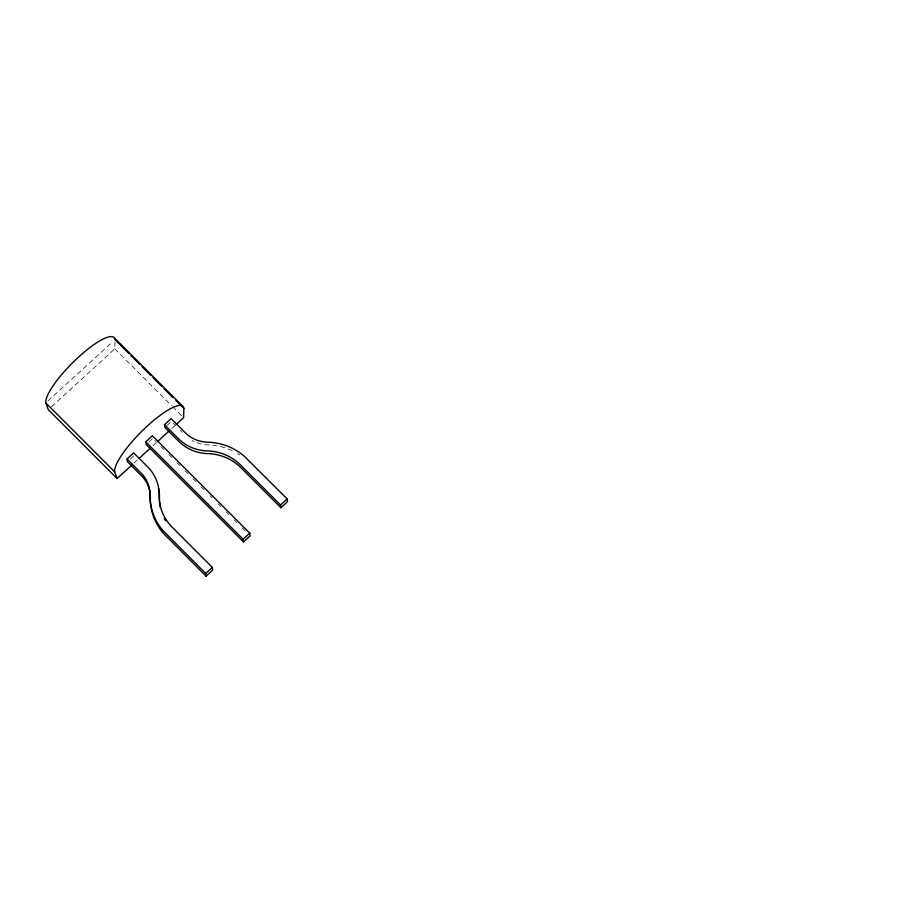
<?xml version="1.0" encoding="UTF-8"?>
<svg xmlns="http://www.w3.org/2000/svg" width="916" height="916" viewBox="0 0 916 916"><rect width="100%" height="100%" fill="white"/><g stroke="black" fill="none" stroke-linecap="round" stroke-linejoin="round"><path stroke-width="0.69" stroke-dasharray="4.58 3.44" d="M51.445 406.75L114.798 348.824L114.981 342.24M47.895 401.002L112.954 341.531M130.267 459.042L134.057 455.573M148.976 441.924L152.766 438.466L155.777 441.478M166.746 425.688L171.475 421.36M133.999 463.072L137.171 460.175M153.006 445.703L156.178 442.806M172.013 428.322L175.185 425.425M114.798 348.824L171.658 405.731M172.655 406.727L181.631 415.704M173.456 423.329L175.425 425.299M180.349 430.234L182.318 432.203M160.792 446.493L163.804 449.516M168.819 454.531L171.83 457.542M176.845 462.569L179.857 465.58M184.883 470.595L187.894 473.606M192.91 478.633L195.921 481.644M200.936 486.659L203.947 489.682M209.97 495.705L211.974 497.709M217.997 503.731L221.008 506.743M226.023 511.769L229.034 514.781M234.049 519.807L237.061 522.818M242.076 527.834L245.087 530.845M232.389 450.832A57.605 54.971 -7.9 0 0 209.638 444.947L206.879 444.855A33.228 31.716 -7.9 0 1 196.184 442.405M237.519 453.672A57.605 54.971 -7.9 0 1 239.477 454.954M194.192 441.523A33.228 31.716 -7.9 0 1 192.257 440.504"/><path stroke-width="1.37" d="M175.906 400.498L183.887 408.49L183.624 417.707L176.238 424.463M127.049 458.939L133.679 452.87L147.579 466.782A42.365 40.43 -7.9 0 1 159.086 496.209A48.514 46.292 -7.9 0 0 172.3 527.353L212.306 567.382L212.684 570.084L206.054 576.153L163.666 533.593A57.605 54.971 -7.9 0 1 150.339 499.163L150.373 496.518A33.228 31.716 -7.9 0 0 142.793 477.121L127.427 461.641L127.049 458.939L142.415 474.419A33.228 31.716 -7.9 0 1 149.995 493.816L149.972 496.461A57.605 54.971 -7.9 0 0 163.3 530.891L205.676 573.45L206.054 576.153M145.758 441.821L152.388 435.764L249.736 533.169L250.114 535.871L243.484 541.928L146.136 444.523L145.758 441.821L243.106 539.226L243.484 541.928M164.468 424.715L171.109 418.658L186.589 434.035A33.228 31.716 -7.9 0 0 206.501 442.153L209.26 442.245A57.605 54.971 -7.9 0 1 244.618 456.534L287.166 498.945L287.532 501.647L280.903 507.716L240.897 467.687A48.514 46.292 -7.9 0 0 208.974 453.649A42.365 40.43 -7.9 0 1 178.757 441.329L164.846 427.417L164.468 424.715L178.38 438.627A42.365 40.43 -7.9 0 0 208.596 450.947A48.514 46.292 -7.9 0 1 240.53 464.985L280.525 505.014L280.903 507.716M129.019 353.587L115.05 339.607A47.655 11.553 -45 0 0 78.467 357.148A47.655 11.553 -45 0 0 45.8 402.925L48.273 409.647L117.111 478.518L131.893 465.007M139.278 458.252L150.9 447.626M157.231 441.844L168.842 431.218M205.676 573.45L212.306 567.382M243.106 539.226L249.736 533.169M280.525 505.014L287.166 498.945M114.5 338.038L183.337 406.91M131.011 355.58L139.999 364.568M141.991 366.56L150.968 375.549M152.961 377.541L161.937 386.529M163.941 388.521L172.918 397.51M45.8 402.925L114.637 471.809L117.111 478.518M114.637 471.809A47.655 11.553 -45 0 1 147.304 426.032A47.655 11.553 -45 0 1 183.887 408.49M165.578 520.872A48.514 46.292 -7.9 0 1 164.193 518.341M160.392 507.487A48.514 46.292 -7.9 0 1 159.464 498.911A42.365 40.43 -7.9 0 0 158.457 488.205"/></g></svg>
